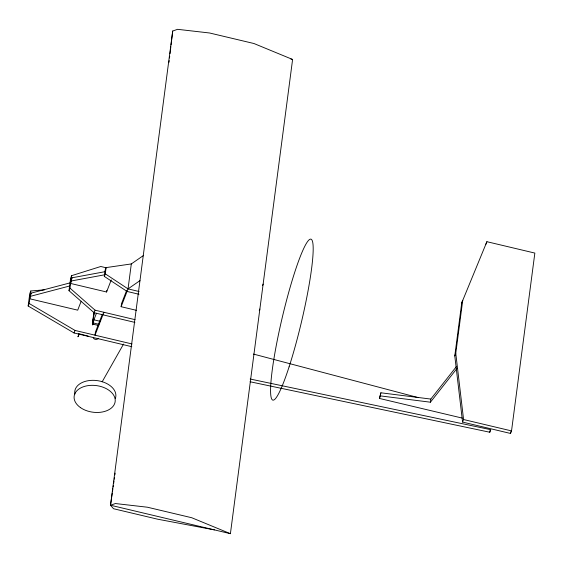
<?xml version="1.0" encoding="UTF-8"?>
<svg xmlns="http://www.w3.org/2000/svg" width="563" height="563" viewBox="0 0 563 563"><rect width="100%" height="100%" fill="white"/><g stroke="black" fill="none" stroke-linecap="round" stroke-linejoin="round"><path stroke-width="0.84" d="M168.984 62.352L169.196 60.607M169.505 57.996L169.709 56.258M170.019 53.647L170.849 46.68M171.053 44.941L172.714 31.014L177.598 29.318L209.584 32.992L253.955 43.52L292.598 59.46L230.408 533.682L110.517 505.236L172.714 31.014M131.805 346.688L74.063 332.986L28.15 306.005L29.79 293.527L30.775 290.98L44.568 289.818M28.15 306.005L29.135 303.464L30.775 290.98M81.185 301.205L77.708 310.164L29.755 298.784L31.148 293.119L70.03 282.886M134.895 322.402L94.07 312.718L69.003 290.684L70.642 278.206L71.628 275.659L100.784 266.496L105.872 267.699M69.003 290.684L69.995 288.136L71.628 275.659M111.249 279.938L106.576 291.993L70.607 283.456L72.001 277.791L104.915 271.704M78.208 333.5L88.342 336.16M93.944 312.05L92.374 324.028L97.962 325.351M92.656 323.493L94.091 312.5M92.508 324.978L94.063 313.148M92.944 324.422L93.908 319.826L96.442 313.288M138.984 294.266L127.048 291.437L104.303 276.384L105.119 270.141L106.104 267.601L131.313 263.927L143.255 255.644M104.303 276.384L105.288 273.836L106.104 267.601M106.576 291.993L106.78 290.431M136.471 310.347L121.129 306.708L121.538 303.584L126.527 290.726M121.129 306.708L128.04 288.889L131.313 263.927M462.35 418.119L379.497 398.456L380.891 392.791L430.822 399.076L456.361 366.633M379.497 398.456L380.891 392.791M380.482 395.909L430.413 402.2L430.822 399.076M454.784 355.886L461.737 302.845L462.73 300.304L455.77 353.339L454.784 355.886L462.582 422.074L510.542 433.454L511.528 430.906L534.85 253.076L486.896 241.696L461.737 302.845M250.056 381.756L489.789 432.236L490.007 430.568M510.542 433.454L510.768 431.722M214.426 529.889L157.485 519.163L113.529 508.727L110.517 505.236L112.269 493.089M112.516 491.358L112.896 488.754M113.142 487.016L113.395 485.285M113.642 483.547L114.015 480.95M114.268 479.212L114.514 477.48M114.894 474.876L115.141 473.138M30.163 295.659L31.148 293.119M71.015 280.339L72.001 277.791M74.063 332.986L75.048 330.439L29.135 303.464M94.07 312.718L95.056 310.171L69.995 288.136M102.389 314.14L95.436 332.064L95.027 335.182L103.916 312.275M262.534 285.659L263.139 284.097M259.261 310.621L259.867 309.052M485.904 244.243L486.896 241.696M462.582 422.074L463.574 419.526L455.77 353.339M489.789 432.236L490.774 429.689L250.183 379.026M79.031 334.429L77.933 336.787L79.08 334.295M102.156 381.827L123.55 344.063M430.413 402.2L457.036 368.371M105.288 273.836L128.04 288.889L139.983 280.606M110.517 505.236L115.408 503.54L147.393 507.214L191.765 517.742L230.408 533.682M30.74 296.237L69.622 286.004M71.592 280.916L104.507 274.821M290.916 59.066L292.598 59.46M128.04 288.889L139.117 291.521M95.056 310.171L135.043 319.657M93.908 319.826L100.2 321.318M93.486 323.021L98.997 324.323M463.574 419.526L511.528 430.906M75.048 330.439L132.045 343.965M253.456 354.071L418.429 397.661M93.922 313.999A3.667 2.752 21.2 0 1 94.105 312.571M98.138 338.37A2.442 1.583 7.5 0 1 95.506 339.369A2.442 1.583 7.5 0 1 93.345 337.652M74.893 394.037A20.683 13.428 7.5 0 1 96.526 380.525A20.683 13.428 7.5 0 1 115.295 398.646M80.396 407.549A20.683 13.428 7.5 0 0 114.641 403.636A20.683 13.428 7.5 0 0 88.947 385.507A20.683 13.428 7.5 0 0 80.396 407.549M289.101 366.823A82.733 9.86 -76.7 0 0 311.642 239.613A82.733 9.86 -76.7 0 0 274.941 352.755A82.733 9.86 -76.7 0 0 289.101 366.823"/></g></svg>
